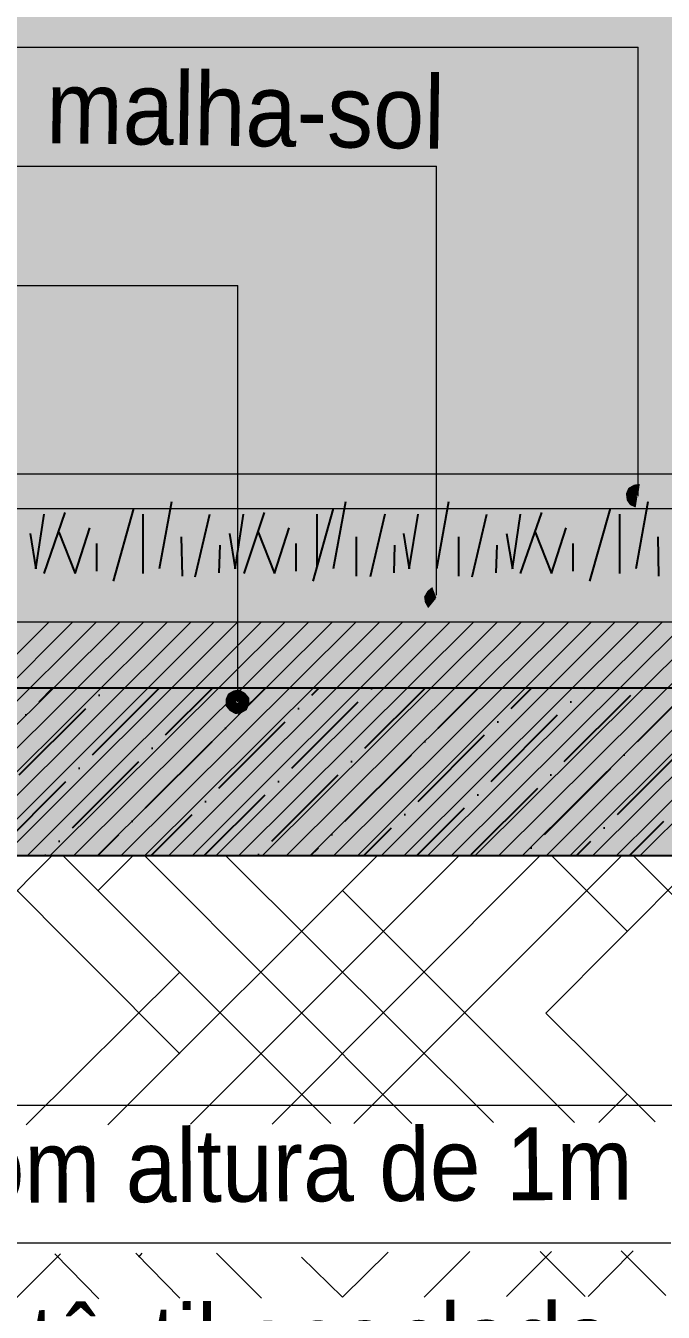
# Paper-space layout 'F02.1_POR CONST' of a CAD drawing. Extents: x -24.6 to 14.9, y -8.7 to 21.
# Drawn here: x -15.052 to -13.886, y -3.208 to -0.853 of the extents above; entities that cross this region are included whole.
import ezdxf
from ezdxf.xclip import XClip

# ---------------------------------------------------------------- set-up
doc = ezdxf.new("R2010")
doc.units = 0
doc.header["$MEASUREMENT"] = 0
doc.header["$XCLIPFRAME"] = 2
for name, color, linetype in [('0_PROPfinal', 4, 'Continuous'), ('Anotação - Geral', 7, 'Continuous'), ('para ar_90_muro', 7, 'Continuous')]:
    doc.layers.add(name, color=color, linetype=linetype)
doc.styles.add('style0', font='arial.ttf', dxfattribs={"height": 0.0068711591796875})

# ---------------------------------------------------------------- blocks, each defined once
blk = doc.blocks.new('Viewport35')
at = {"layer": 'para ar_90_muro', "linetype": 'Continuous', "lineweight": 0}
for points in [[(8.169533035433062, 5.860732885875683), (8.169470035433065, 5.860584885875681), (8.169745035433067, 5.860521885875688), (8.16976603543307, 5.860542885875692)], [(8.169470035433065, 5.860584885875681), (8.169491035433069, 5.860415885875687), (8.169576035433039, 5.86028888587569), (8.169724035433006, 5.860224885875692), (8.16976603543307, 5.860500885875691), (8.169745035433067, 5.860521885875688)], [(8.169830035432994, 5.860838885875683), (8.169682035433027, 5.86081788587569), (8.169533035433062, 5.860732885875683), (8.16976603543307, 5.860542885875692), (8.16978703543306, 5.860542885875692)], [(8.169724035433006, 5.860224885875692), (8.169872035433073, 5.860224885875692), (8.170020035433069, 5.86033088587569), (8.170084035433078, 5.860457885875688), (8.170084035433078, 5.860627885875688), (8.169978035433076, 5.86077588587569), (8.169830035432994, 5.860838885875683), (8.16978703543306, 5.860542885875692), (8.169809035433076, 5.860542885875692), (8.169809035433076, 5.860500885875691), (8.16976603543307, 5.860500885875691)], [(8.16445303543307, 5.858166552542357), (8.164326035433078, 5.858060552542357), (8.164242035433062, 5.857912552542356), (8.16453803543304, 5.857870552542357), (8.164559035433072, 5.85789155254235)], [(8.164242035433062, 5.857912552542356), (8.164263035433038, 5.857764552542355), (8.164348035433065, 5.857616552542353), (8.16453803543304, 5.85784955254235), (8.16453803543304, 5.857870552542357)], [(8.164623035433067, 5.858166552542357), (8.16445303543307, 5.858166552542357), (8.164559035433072, 5.85789155254235), (8.164580035433033, 5.85789155254235), (8.164580035433033, 5.85784955254235), (8.164877035433065, 5.857806552542355), (8.164856035433004, 5.857976552542356), (8.164771035433077, 5.858103552542349)], [(8.164348035433065, 5.857616552542353), (8.16449603543306, 5.857552552542353), (8.164665035433075, 5.857573552542357), (8.16479203543308, 5.857658552542354), (8.164877035433065, 5.857806552542355), (8.164580035433033, 5.85784955254235), (8.164559035433072, 5.85784955254235), (8.164559035433072, 5.85782755254235), (8.16453803543304, 5.85784955254235)], [(8.15916203543307, 5.855398885875692), (8.15909803543299, 5.855250885875691), (8.159373035433006, 5.855187885875685), (8.159395035433022, 5.85520888587569)], [(8.15909803543299, 5.855250885875691), (8.15909803543299, 5.855081885875684), (8.159204035433063, 5.854954885875692), (8.159352035433074, 5.854869885875683), (8.159395035433022, 5.855165885875685), (8.159373035433006, 5.855187885875685)], [(8.159458035433062, 5.855504885875682), (8.159310035433066, 5.855483885875689), (8.15916203543307, 5.855398885875692), (8.159395035433022, 5.85520888587569), (8.159416035433068, 5.85520888587569)], [(8.159712035433017, 5.855292885875691), (8.159606035433029, 5.855419885875687), (8.159458035433062, 5.855504885875682), (8.159416035433068, 5.85520888587569), (8.159437035433001, 5.855187885875685)], [(8.159649035433063, 5.854975885875685), (8.159712035433017, 5.855123885875685), (8.159712035433017, 5.855292885875691), (8.159437035433001, 5.855187885875685), (8.159416035433068, 5.855165885875685)], [(8.159352035433074, 5.854869885875683), (8.159500035433041, 5.85489088587569), (8.159649035433063, 5.854975885875685), (8.159416035433068, 5.855165885875685), (8.159395035433022, 5.855165885875685)]]:
    blk.add_hatch(color=0, dxfattribs=at).paths.add_polyline_path(points)
at = {"layer": 'para ar_90_muro', "color": 0, "linetype": 'Continuous', "lineweight": 0}
for p, q in [((8.121527035433019, 5.872163885875684), (8.16978703543306, 5.872163885875684)), ((8.16978703543306, 5.860521885875688), (8.16978703543306, 5.872163885875684)), ((8.121527035433019, 5.869072885875692), (8.164559035433072, 5.869072885875692)), ((8.164559035433072, 5.857953819476894), (8.164559035433072, 5.869072885875692)), ((8.121527035433019, 5.865982885875685), (8.159416035433068, 5.865982885875685)), ((8.159416035433068, 5.855187885875685), (8.159416035433068, 5.865982885875685)), ((8.115537035433078, 5.860203885875684), (8.187525035433069, 5.860203885875684)), ((8.115537035433078, 5.857261885875689), (8.187525035433069, 5.857261885875689)), ((8.148466702099682, 5.851202552542357), (8.15452603543305, 5.857261885875689)), ((8.14908070209971, 5.851202552542357), (8.155140035433078, 5.857261885875689)), ((8.149666742090886, 5.851202552542357), (8.155754035433063, 5.857261885875689)), ((8.150280742090914, 5.851202552542343), (8.156368035433061, 5.857261885875689)), ((8.150893742090943, 5.851202552542354), (8.156981035433049, 5.857261885875689)), ((8.151089823337642, 5.850786553363411), (8.157595035433076, 5.857261885875689)), ((8.15212174209087, 5.851202552542343), (8.158209035433075, 5.857261885875689)), ((8.152742702099687, 5.851202552542357), (8.158802035433055, 5.857261885875689)), ((8.153356702099714, 5.851202552542354), (8.159416035433068, 5.857261885875689)), ((8.153970702099741, 5.851202552542354), (8.160030035433067, 5.857261885875689)), ((8.154555742090963, 5.851202552542357), (8.160643035433026, 5.857261885875689)), ((8.155169742090948, 5.851202552542354), (8.161257035433053, 5.857261885875689)), ((8.155783742090861, 5.851202552542354), (8.16187103543308, 5.857261885875689)), ((8.156397742090903, 5.851202552542354), (8.162485035433065, 5.857261885875689)), ((8.15701174209093, 5.851202552542357), (8.16309903543305, 5.857261885875689)), ((8.157633033528711, 5.851202552542343), (8.16369103543299, 5.857261885875689)), ((8.158245702099649, 5.851202552542357), (8.164305035433017, 5.857261885875689)), ((8.158859702099676, 5.851202552542357), (8.164919035433044, 5.857261885875689)), ((8.159445742090881, 5.851202552542357), (8.165533035433072, 5.857261885875689)), ((8.160059742090866, 5.851202552542343), (8.16614703543307, 5.857261885875689)), ((8.160673742090907, 5.851202552542354), (8.166761035433069, 5.857261885875689)), ((8.161286742090951, 5.851202552542343), (8.167374035433042, 5.857261885875689)), ((8.161900742090964, 5.851202552542354), (8.16798803543307, 5.857261885875689)), ((8.162521702099667, 5.851202552542357), (8.168581035433021, 5.857261885875689)), ((8.16313570209968, 5.851202552542357), (8.169195035433049, 5.857261885875689)), ((8.163721742090857, 5.851202552542354), (8.169809035433076, 5.857261885875689)), ((8.164334742090958, 5.851202552542354), (8.170422035433006, 5.857261885875689)), ((8.16494874209097, 5.851202552542354), (8.17103603543302, 5.857261885875689)), ((8.165562742090941, 5.851202552542354), (8.171650035433046, 5.857261885875689)), ((8.166176742090855, 5.851202552542354), (8.172264035433074, 5.857261885875689)), ((8.166790742090896, 5.851202552542357), (8.172878035433072, 5.857261885875689)), ((8.167411702099699, 5.851202552542357), (8.173471035433053, 5.857261885875689)), ((8.168024702099729, 5.851202552542357), (8.174084035433069, 5.857261885875689)), ((8.168610742090962, 5.851202552542354), (8.17469803543301, 5.857261885875689)), ((8.169224742090947, 5.851202552542343), (8.175312035433038, 5.857261885875689)), ((8.169838742090946, 5.851202552542354), (8.175926035433065, 5.857261885875689)), ((8.187525035433069, 5.851202552542356), (8.09521703543301, 5.851202552542356)), ((8.150526035433003, 5.847117552542356), (8.154611035433064, 5.851202552542356)), ((8.152790035433071, 5.851202552542356), (8.157913035433026, 5.846058552542356)), ((8.154886035433066, 5.851202552542356), (8.161829035433072, 5.844259552542349)), ((8.15579603543307, 5.850292552542347), (8.156706035433032, 5.851202552542356)), ((8.156050035433026, 5.84421755254235), (8.163035035433069, 5.851202552542356)), ((8.157003035433064, 5.851202552542356), (8.163924035433027, 5.844259552542349)), ((8.158188035433028, 5.844238552542356), (8.165152035433067, 5.851202552542356)), ((8.15909803543299, 5.851202552542356), (8.166041035433068, 5.844280552542356)), ((8.160305035433069, 5.844238552542356), (8.167247035433078, 5.851202552542356)), ((8.16242103543307, 5.844259552542349), (8.169364035433077, 5.851202552542356)), ((8.167396035433057, 5.847117552542356), (8.171460035433071, 5.851202552542356)), ((8.167544035433025, 5.851202552542356), (8.169512035433044, 5.849233552542358)), ((8.169660035433012, 5.851202552542356), (8.174783035433066, 5.846058552542356)), ((8.162125035433036, 5.850292552542347), (8.168136035433037, 5.844280552542356)), ((8.15393303543307, 5.84421755254235), (8.157913035433026, 5.848175552542353)), ((8.167396035433057, 5.847117552542356), (8.17023203543306, 5.844301552542349)), ((8.168771035433068, 5.844280552542356), (8.169512035433044, 5.845021552542354)), ((8.176116035433068, 5.844725552542352), (8.105228035433043, 5.844725552542352)), ((8.170634035433068, 5.841148552542357), (8.103641035433029, 5.841148552542357)), ((8.153658035433068, 5.839708552542357), (8.154822035433071, 5.840872552542356)), ((8.154674035433018, 5.840872552542356), (8.15581703543306, 5.839708552542357)), ((8.156770035433041, 5.840894552542355), (8.157913035433026, 5.839729552542353)), ((8.156854035433085, 5.840788552542355), (8.15693903543307, 5.840894552542355)), ((8.158865035433067, 5.840894552542355), (8.160030035433067, 5.839729552542353)), ((8.162125035433036, 5.839750552542357), (8.163310035433085, 5.840915552542349)), ((8.164242035433062, 5.839750552542357), (8.16542703543307, 5.840936552542356)), ((8.166380035433065, 5.839772552542348), (8.167544035433025, 5.840936552542356)), ((8.167247035433078, 5.840936552542356), (8.168412035433079, 5.839772552542348)), ((8.168496035433066, 5.839772552542348), (8.169660035433012, 5.840957552542347)), ((8.169343035433016, 5.840957552542347), (8.170507035433062, 5.839793552542353)), ((8.161067035433064, 5.840788552542355), (8.162125035433036, 5.839750552542357))]:
    blk.add_line(p, q, dxfattribs=at)
blk.add_lwpolyline([(8.186573035433085, 5.861092885875685), (8.115537035433078, 5.861092885875685), (8.115537035433078, 5.851202552542356)], dxfattribs=at)
at = {"layer": 'para ar_90_muro', "color": 0, "linetype": 'Continuous', "lineweight": 0, "char_height": 0.001889765625, "attachment_point": 7, "style": 'style0'}
for s, insert, rotation in [('\\W0.902;Camada de regularização com malha-sol', (8.121351004780635, 5.869569357980289), 359.1717959656286), ('\\W0.895;Camada de Brita 3/5 na espessura de 0.10m com altura de 1m', (8.103726647039252, 5.841380910604952), 0.28520933633981355), ('\\W0.895;Tubo Dreno PVC flexível Ø160 com manta geotêxtil acoplada', (8.104658854224965, 5.836817973755533), 0.2906941312694253)]:
    blk.add_mtext(s, dxfattribs=dict(at, insert=insert, rotation=rotation))

psp = doc.layouts.new('F02.1_POR CONST')

# ---------------------------------------------------------------- block references
at = {"layer": 'Anotação - Geral', "color": 7, "linetype": 'Continuous', "lineweight": 0}
ref = psp.add_blockref('Viewport35', (-590.6230817939704, -415.3977866573051), dxfattribs=dict(at, xscale=70.5882352941385, yscale=70.5882352941385, zscale=70.5882352941385))
XClip(ref).set_block_clipping_path([(8.095217035433071, 5.802023147092533), (8.271544035433067, 5.938980547469543)])

# ---------------------------------------------------------------- next in the draw order: hatches: boundary and pattern name
at = {"layer": '0_PROPfinal', "linetype": 'Continuous', "true_color": 0xffffff, "transparency": 33554687}
h = psp.add_hatch(color=7, dxfattribs=at)
h.dxf.hatch_style = 1
h.paths.add_polyline_path([(-12.68013811617126, -1.673582948311003), (-12.74733811617019, -1.673582948311003), (-13.83951507726837, -0.549479934528188), (-17.34178517499921, -0.549479934528188), (-17.34178517499921, -1.673582948311003), (-19.19599693970675, -1.673582948311017), (-19.19599693970675, -2.371724124781489), (-12.68013811617126, -2.371724124781474)])
at = {"layer": '0_PROPfinal', "linetype": 'Continuous', "transparency": 33554687}
h = psp.add_hatch(dxfattribs=at)
h.set_pattern_fill('AR-SAND', scale=0.036)
h.set_pattern_definition([(37.50000000000001, (42.1907026941232, 92.46314304275703), (-0.002267760891945894, 0.06936565568447371), [0, -0.05472, 0, -0.06119999999999999, 0, -0.0585]), (7.499999999999999, (42.1907026941232, 92.46314304275703), (0.06371196138963817, 0.1015972583482706), [0, -0.02952, 0, -0.04932, 0, -0.0189]), (327.5, (42.1464226941232, 92.46314304275703), (0.1121091070230538, 0.0002037259273307379), [0, -0.018, 0, -0.0648, 0, -0.0846]), (317.5, (42.1464226941232, 92.46314304275703), (0.1082205577646026, 0.03159632033763297), [0, -0.009, 0, -0.04248, 0, -0.0486])])
h.paths.add_polyline_path([(-12.68013811617126, -1.858926221207151), (-12.72892963297369, -1.858926221207151), (-12.72940870441058, -1.861841771840512), (-12.72988288187648, -1.858926221207151), (-12.97215368225334, -1.858926221207151), (-12.97597341029742, -1.87080647772242), (-12.98063082318506, -1.858926221207151), (-13.04725516402826, -1.858926221207151), (-13.0476910573528, -1.861841771840512), (-13.04816523481843, -1.858926221207151), (-13.33667132930879, -1.858926221207151), (-13.34049105735286, -1.87080647772242), (-13.345159480673, -1.858926221207151), (-13.41177486718718, -1.858926221207151), (-13.41220870441119, -1.861841771840512), (-13.41268608577865, -1.858926221207151), (-19.19599693970675, -1.858926221207151), (-19.19599693970675, -2.065065301252469), (-12.68013811617126, -2.065065301252469)])
h.paths.add_polyline_path([(-18.3305288961886, -1.976900595369864, -1), (-18.28052380674634, -1.976900595369864, -1)], flags=16)
h = psp.add_hatch(dxfattribs=at)
h.set_pattern_fill('ANSI36', scale=0.55)
h.set_pattern_definition([(45, (42.1907026941232, 92.46314304275703), (0.03646019340493135, 0.1336873758180817), [0.171875, -0.034375, 0, -0.034375])])
h.paths.add_polyline_path([(-12.68013811617126, -2.371724124781474), (-12.68013811617126, -2.065065301252469), (-19.19599693970675, -2.065065301252469), (-19.19599693970675, -2.371724124781474)])

# ---------------------------------------------------------------- next in the draw order: linework, layer by layer
at = {"layer": '0_PROPfinal', "color": 7, "linetype": 'Continuous', "transparency": 33554687}
for p, q in [((-14.89164028133549, -1.869324124781736), (-14.85422851663176, -1.736335889487544)), ((-14.78554616369043, -1.724335889487373), (-14.80792263427835, -1.846877065958063)), ((-14.48971086957018, -1.736335889487544), (-14.52705204604384, -1.869324124781736)), ((-14.46726381074617, -1.724335889487373), (-14.48971086957018, -1.846877065958063)), ((-14.27882046911323, -1.724335889487373), (-14.30126752793623, -1.846877065958063)), ((-14.02039693970183, -1.869324124781736), (-13.9829851749981, -1.736335889487544)), ((-13.91430282205678, -1.724335889487373), (-13.93667929264469, -1.846877065958063)), ((-15.03352263427652, -1.846877065958063), (-15.01862851662903, -1.746782948311045)), ((-15.01862851662903, -1.855841771839971), (-14.97973439898177, -1.743818242428654)), ((-14.83785204604063, -1.746782948311045), (-14.83785204604063, -1.855841771839971)), ((-14.74220498721782, -1.861841771840512), (-14.71531086957153, -1.746782948311045)), ((-14.66900498721812, -1.846877065958063), (-14.65404028133738, -1.746782948311045)), ((-14.65255792839397, -1.855841771839971), (-14.61521675192429, -1.743818242428654)), ((-14.51956969310353, -1.746782948311045), (-14.51956969310353, -1.842676198622181)), ((-14.39554616369193, -1.746782948311045), (-14.42244028133822, -1.861841771840512)), ((-14.3507226342759, -1.846877065958063), (-14.33427557545379, -1.746782948311045)), ((-14.23554988088184, -1.861841771840512), (-14.20865576323441, -1.746782948311045)), ((-14.16227929264286, -1.846877065958063), (-14.14738517499537, -1.746782948311045)), ((-14.14738517499537, -1.855841771839971), (-14.10849105734811, -1.743818242428654)), ((-13.96660870440697, -1.746782948311045), (-13.96660870440697, -1.855841771839971)), ((-15.04404028133589, -1.782641771839929), (-15.03352263427652, -1.846877065958063)), ((-14.99173439898262, -1.779677065957651), (-14.96180498721818, -1.855841771839971)), ((-14.96180498721818, -1.855841771839971), (-14.93491086957189, -1.772194713017052)), ((-14.76761675192878, -1.788641771840469), (-14.76613439898332, -1.860359418898804)), ((-14.67945204604128, -1.782641771839929), (-14.66900498721812, -1.846877065958063)), ((-14.62714616369097, -1.779677065957651), (-14.59728734016274, -1.855841771839971)), ((-14.59728734016274, -1.855841771839971), (-14.57039322251634, -1.772194713017052)), ((-14.44785204604121, -1.788641771840469), (-14.44785204604121, -1.860359418898804)), ((-14.3611696931052, -1.782641771839929), (-14.3507226342759, -1.846877065958063)), ((-14.26089105735067, -1.788641771840469), (-14.26089105735067, -1.860359418898804)), ((-14.17279693970223, -1.782641771839929), (-14.16227929264286, -1.846877065958063)), ((-14.12049105734896, -1.779677065957651), (-14.09056164558452, -1.855841771839971)), ((-14.09056164558452, -1.855841771839971), (-14.06366752793823, -1.772194713017052)), ((-13.89637341029512, -1.788641771840469), (-13.89489105734966, -1.860359418898804)), ((-14.9229814578052, -1.800571183604655), (-14.9229814578052, -1.851394713016896)), ((-14.69738145780988, -1.803535889487046), (-14.69886381074738, -1.854359418899287)), ((-14.55839322251162, -1.800571183604655), (-14.55839322251162, -1.851394713016896)), ((-14.37761675192322, -1.803535889487046), (-14.37909910486572, -1.854359418899287)), ((-14.19072635146582, -1.803535889487046), (-14.19220870440923, -1.854359418899287)), ((-14.05173811617154, -1.800571183604655), (-14.05173811617154, -1.851394713016896)), ((-19.19599693970675, -2.065065301252469), (-12.68013811617126, -2.065065301252469)), ((-19.19599693970675, -2.371724124781474), (-12.68013811617126, -2.371724124781474))]:
    psp.add_line(p, q, dxfattribs=at)
at = {"layer": '0_PROPfinal', "color": 7, "linetype": 'Continuous', "true_color": 0xffffff, "transparency": 33554687}
psp.add_lwpolyline([(-19.19599693970675, -2.371724124781489), (-12.68013811617126, -2.371724124781474), (-12.68013811617126, -1.673582948311003), (-12.74733811617019, -1.673582948311003), (-13.83951507726837, -0.549479934528188), (-17.34178517499921, -0.549479934528188), (-17.34178517499921, -1.673582948311003), (-19.19599693970675, -1.673582948311017), (-19.19599693970675, -2.371724124781489)], dxfattribs=at)

doc.saveas('drawing.dxf')
